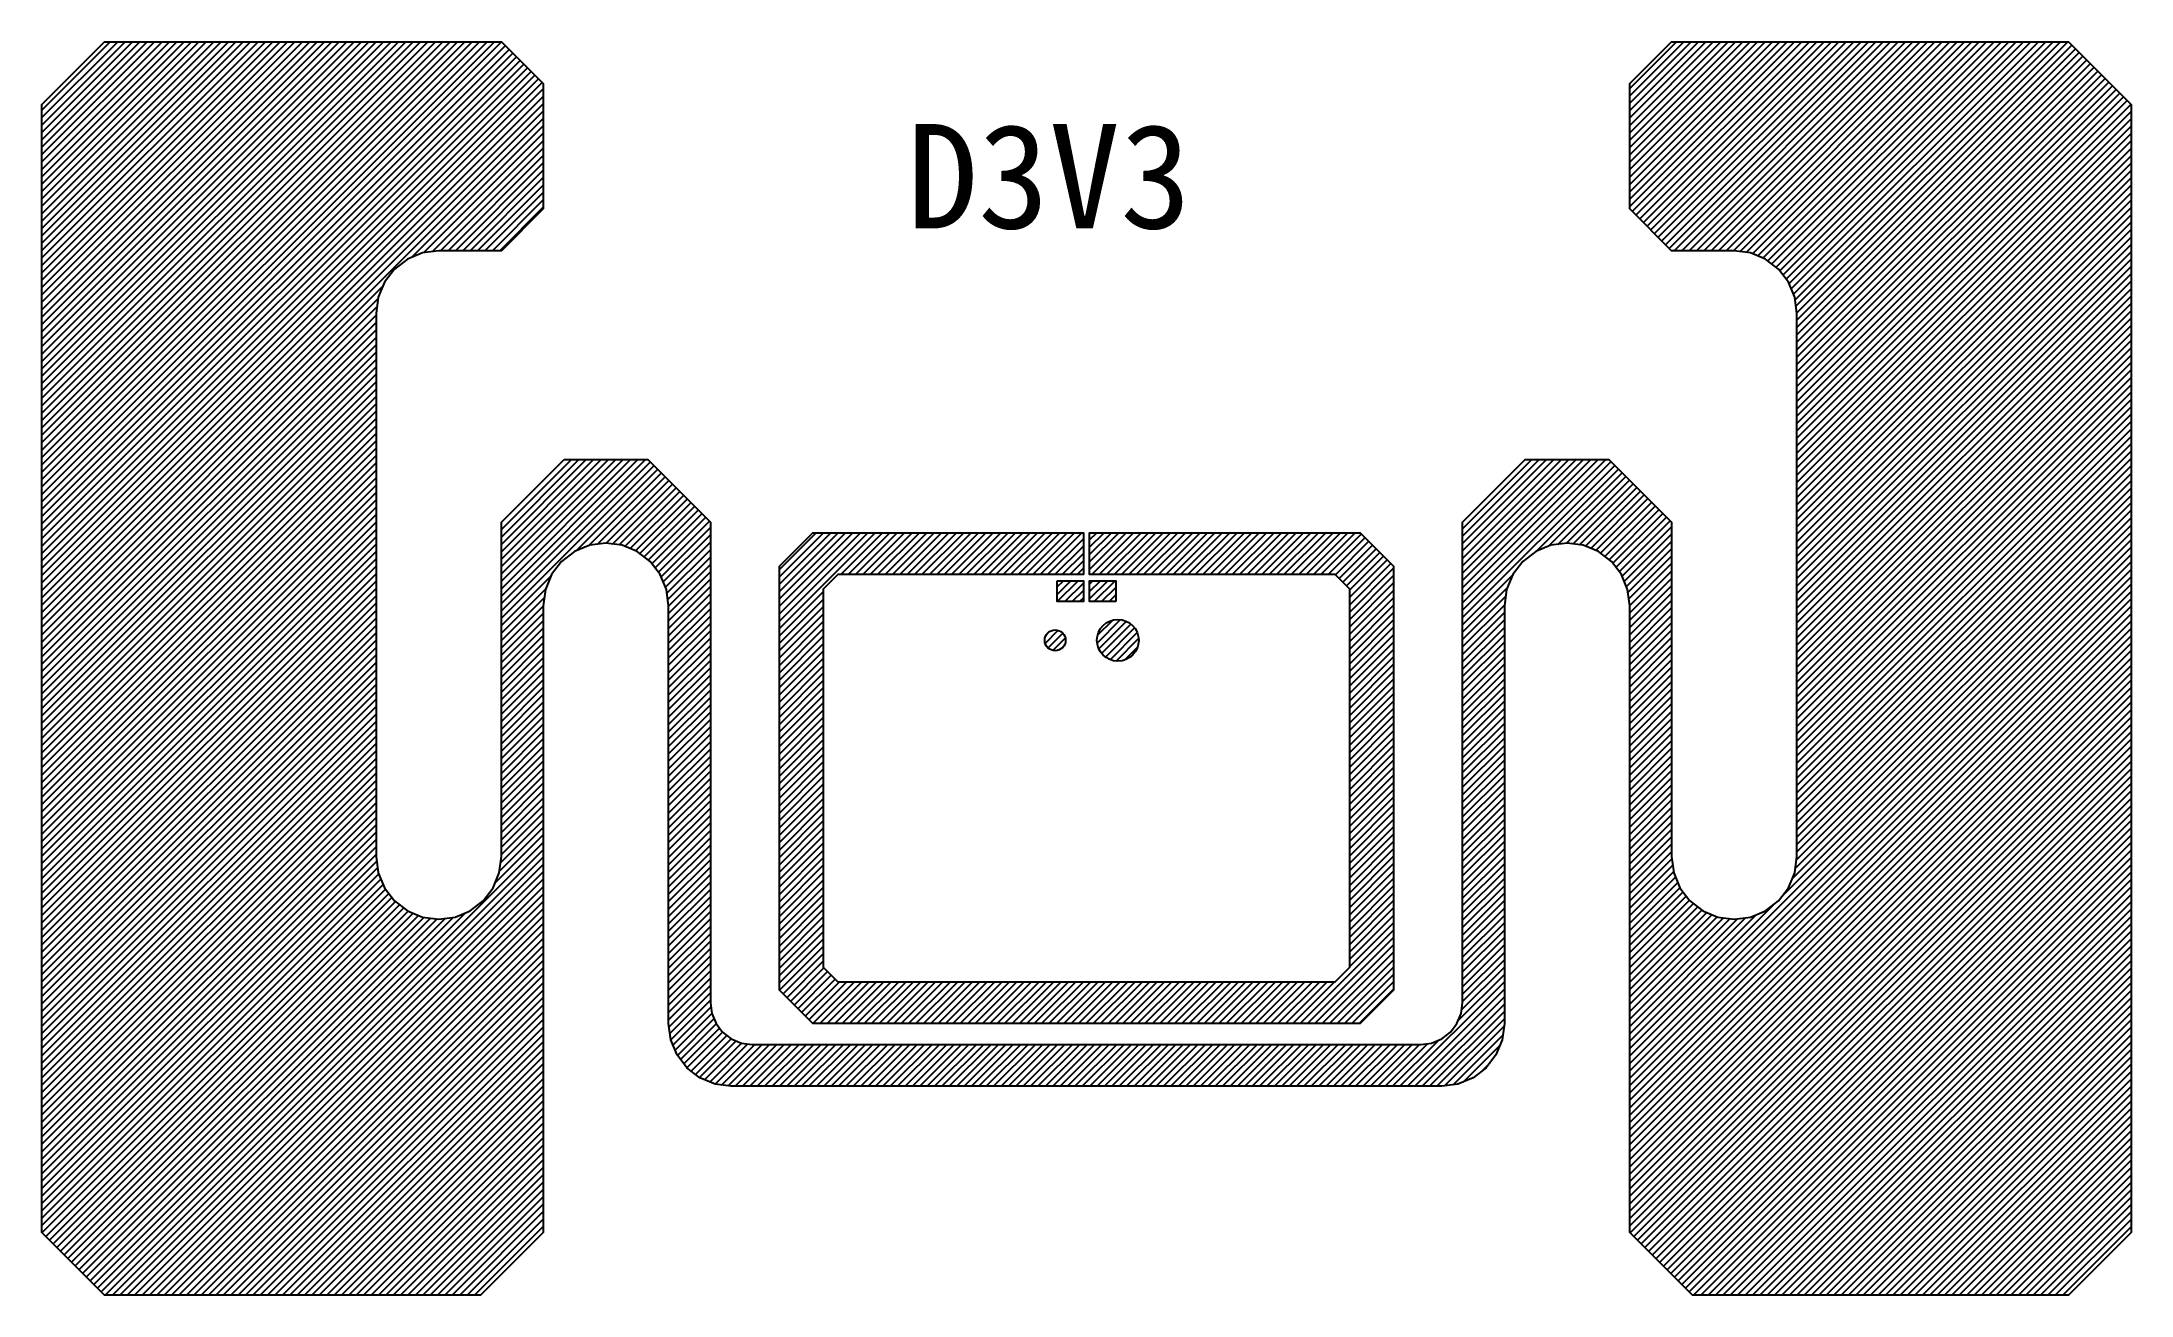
# Model space of a CAD drawing. Extents: x -25 to 25, y -15 to 15.
import ezdxf

# ---------------------------------------------------------------- set-up
doc = ezdxf.new("R2010")
doc.units = 0
doc.header["$MEASUREMENT"] = 0
doc.layers.add('1', color=7, linetype='Continuous')

msp = doc.modelspace()

# ---------------------------------------------------------------- hatches: boundary and pattern name
h = msp.add_hatch()
h.set_pattern_fill('ANSI31', color=256)
h.paths.add_polyline_path([(-12.5, 5), (-10.5, 5), (-9, 3.5), (-9, -8), (-8.96593, -8.25882), (-8.86603, -8.5), (-8.70711, -8.70711), (-8.5, -8.86603), (-8.25882, -8.96593), (-8, -9), (8, -9), (8.25882, -8.96593), (8.5, -8.86603), (8.70711, -8.70711), (8.86603, -8.5), (8.96593, -8.25882), (9, -8), (9, 3.5), (10.5, 5), (12.5, 5), (14, 3.5), (14, -4.5), (14.0511, -4.88823), (14.201, -5.25), (14.4393, -5.56066), (14.75, -5.79904), (15.1118, -5.94889), (15.5, -6), (15.8882, -5.94889), (16.25, -5.79904), (16.5607, -5.56066), (16.799, -5.25), (16.9489, -4.88823), (17, -4.5), (17, 8.5), (16.9489, 8.88823), (16.799, 9.25), (16.5607, 9.56066), (16.25, 9.79904), (15.8882, 9.94889), (15.5, 10), (14, 10), (13, 11), (13, 14), (14, 15), (23.5, 15), (25, 13.5), (25, -13.5), (23.5, -15), (14.5, -15), (13, -13.5), (13, 1.5), (12.9489, 1.88823), (12.799, 2.25), (12.5607, 2.56066), (12.25, 2.79904), (11.8882, 2.94889), (11.5, 3), (11.1118, 2.94889), (10.75, 2.79904), (10.4393, 2.56066), (10.201, 2.25), (10.0511, 1.88823), (10, 1.5), (10, -8.5), (9.94889, -8.88823), (9.79904, -9.25), (9.56066, -9.56066), (9.25, -9.79904), (8.88823, -9.94889), (8.5, -10), (-8.5, -10), (-8.88823, -9.94889), (-9.25, -9.79904), (-9.56066, -9.56066), (-9.79904, -9.25), (-9.94889, -8.88823), (-10, -8.5), (-10, 1.5), (-10.0511, 1.88823), (-10.201, 2.25), (-10.4393, 2.56066), (-10.75, 2.79904), (-11.1118, 2.94889), (-11.5, 3), (-11.8882, 2.94889), (-12.25, 2.79904), (-12.5607, 2.56066), (-12.799, 2.25), (-12.9489, 1.88823), (-13, 1.5), (-13, -13.5), (-14.5, -15), (-23.5, -15), (-25, -13.5), (-25, 13.5), (-23.5, 15), (-14, 15), (-13, 14), (-13, 11), (-14, 10), (-15.5, 10), (-15.8882, 9.94889), (-16.25, 9.79904), (-16.5607, 9.56066), (-16.799, 9.25), (-16.9489, 8.88823), (-17, 8.5), (-17, -4.5), (-16.9489, -4.88823), (-16.799, -5.25), (-16.5607, -5.56066), (-16.25, -5.79904), (-15.8882, -5.94889), (-15.5, -6), (-15.1118, -5.94889), (-14.75, -5.79904), (-14.4393, -5.56066), (-14.201, -5.25), (-14.0511, -4.88823), (-14, -4.5), (-14, 3.5)])
h.paths.add_polyline_path([(6.3, 1.15), (6.3, 1.65), (6.3, 1.9), (5.95, 2.25), (0.075, 2.25), (0.075, 3.25), (6.55, 3.25), (7.35, 2.45), (7.35, 2.2), (7.35, 1.7), (7.35, -7.7), (6.55, -8.5), (-6.55, -8.5), (-7.35, -7.7), (-7.35, 1.7), (-7.35, 2.2), (-7.35, 2.45), (-6.55, 3.25), (-0.075, 3.25), (-0.075, 2.25), (-5.95, 2.25), (-6.3, 1.9), (-6.3, 1.65), (-6.3, 1.15), (-6.3, -7.15), (-5.95, -7.5), (5.95, -7.5), (6.3, -7.15)], flags=17)
h.paths.add_polyline_path([(-0.7, 2.1), (-0.075, 2.1), (-0.075, 1.6), (-0.7, 1.6)], flags=16)
h.paths.add_polyline_path([(0.7, 1.6), (0.075, 1.6), (0.075, 2.1), (0.7, 2.1)], flags=16)
edge = h.paths.add_edge_path(flags=16)
edge.add_arc((-0.75, 0.675), 0.25, 0, 360)
edge = h.paths.add_edge_path(flags=16)
edge.add_arc((0.75, 0.675), 0.5, 0, 360)

# ---------------------------------------------------------------- linework, layer by layer
for centre, radius in [((0.75, 0.675), 0.5), ((-0.75, 0.675), 0.25)]:
    msp.add_circle(centre, radius)
at = {"layer": '1'}
for points in [[(-12.5, 5), (-10.5, 5), (-9, 3.5), (-9, -8), (-8.96593, -8.25882), (-8.86603, -8.5), (-8.70711, -8.70711), (-8.5, -8.86603), (-8.25882, -8.96593), (-8, -9), (8, -9), (8.25882, -8.96593), (8.5, -8.86603), (8.70711, -8.70711), (8.86603, -8.5), (8.96593, -8.25882), (9, -8), (9, 3.5), (10.5, 5), (12.5, 5), (14, 3.5), (14, -4.5), (14.0511, -4.88823), (14.201, -5.25), (14.4393, -5.56066), (14.75, -5.79904), (15.1118, -5.94889), (15.5, -6), (15.8882, -5.94889), (16.25, -5.79904), (16.5607, -5.56066), (16.799, -5.25), (16.9489, -4.88823), (17, -4.5), (17, 8.5), (16.9489, 8.88823), (16.799, 9.25), (16.5607, 9.56066), (16.25, 9.79904), (15.8882, 9.94889), (15.5, 10), (14, 10), (13, 11), (13, 14), (14, 15), (23.5, 15), (25, 13.5), (25, -13.5), (23.5, -15), (14.5, -15), (13, -13.5), (13, 1.5), (12.9489, 1.88823), (12.799, 2.25), (12.5607, 2.56066), (12.25, 2.79904), (11.8882, 2.94889), (11.5, 3), (11.1118, 2.94889), (10.75, 2.79904), (10.4393, 2.56066), (10.201, 2.25), (10.0511, 1.88823), (10, 1.5), (10, -8.5), (9.94889, -8.88823), (9.79904, -9.25), (9.56066, -9.56066), (9.25, -9.79904), (8.88823, -9.94889), (8.5, -10), (-8.5, -10), (-8.88823, -9.94889), (-9.25, -9.79904), (-9.56066, -9.56066), (-9.79904, -9.25), (-9.94889, -8.88823), (-10, -8.5), (-10, 1.5), (-10.0511, 1.88823), (-10.201, 2.25), (-10.4393, 2.56066), (-10.75, 2.79904), (-11.1118, 2.94889), (-11.5, 3), (-11.8882, 2.94889), (-12.25, 2.79904), (-12.5607, 2.56066), (-12.799, 2.25), (-12.9489, 1.88823), (-13, 1.5), (-13, -13.5), (-14.5, -15), (-23.5, -15), (-25, -13.5), (-25, 13.5), (-23.5, 15), (-14, 15), (-13, 14), (-13, 11), (-14, 10), (-15.5, 10), (-15.8882, 9.94889), (-16.25, 9.79904), (-16.5607, 9.56066), (-16.799, 9.25), (-16.9489, 8.88823), (-17, 8.5), (-17, -4.5), (-16.9489, -4.88823), (-16.799, -5.25), (-16.5607, -5.56066), (-16.25, -5.79904), (-15.8882, -5.94889), (-15.5, -6), (-15.1118, -5.94889), (-14.75, -5.79904), (-14.4393, -5.56066), (-14.201, -5.25), (-14.0511, -4.88823), (-14, -4.5), (-14, 3.5)], [(6.3, 1.15), (6.3, 1.65), (6.3, 1.9), (5.95, 2.25), (0.075, 2.25), (0.075, 3.25), (6.55, 3.25), (7.35, 2.45), (7.35, 2.2), (7.35, 1.7), (7.35, -7.7), (6.55, -8.5), (-6.55, -8.5), (-7.35, -7.7), (-7.35, 1.7), (-7.35, 2.2), (-7.35, 2.45), (-6.55, 3.25), (-0.075, 3.25), (-0.075, 2.25), (-5.95, 2.25), (-6.3, 1.9), (-6.3, 1.65), (-6.3, 1.15), (-6.3, -7.15), (-5.95, -7.5), (5.95, -7.5), (6.3, -7.15)], [(-0.7, 2.1), (-0.075, 2.1), (-0.075, 1.6), (-0.7, 1.6)], [(0.7, 1.6), (0.075, 1.6), (0.075, 2.1), (0.7, 2.1)]]:
    msp.add_lwpolyline(points, close=True, dxfattribs=at)

# ---------------------------------------------------------------- texts
at = {"insert": (-4.29701, 13.03206), "char_height": 2.5, "attachment_point": 1}
msp.add_mtext_dynamic_manual_height_columns('{\\fKaiTi|b1|i0|c134|p49;D3V3}', width=16.8180191, gutter_width=1, heights=[0], dxfattribs=at)

doc.saveas('drawing.dxf')
